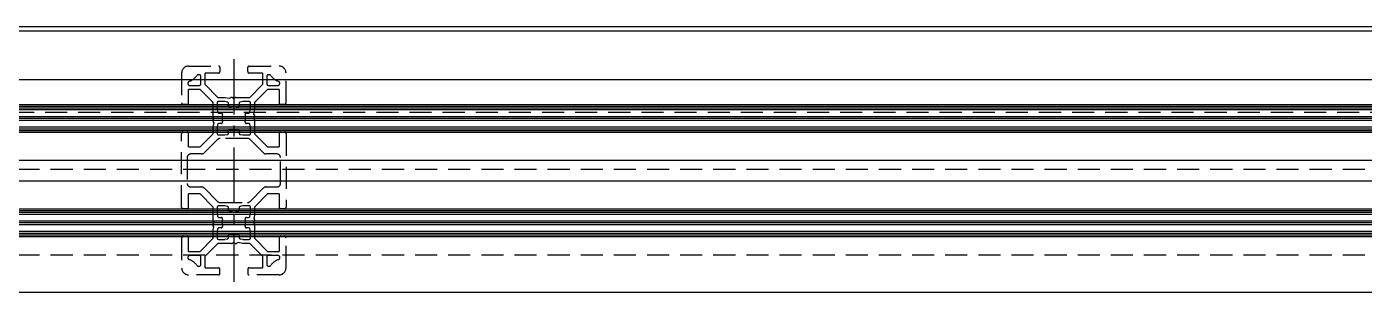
# Model space of a CAD drawing. Extents: x 0 to 4468, y -8 to 816.
# Drawn here: x 2916.8 to 3301.3, y 185 to 261.3 of the extents above; entities that cross this region are included whole.
import ezdxf

# ---------------------------------------------------------------- set-up
doc = ezdxf.new("R2010")
doc.units = 0
doc.header["$LTSCALE"] = 0.5
doc.linetypes.add('CENTER', pattern=[50.8, 31.75, -6.35, 6.35, -6.35])
doc.linetypes.add('DASHED', pattern=[19.05, 12.7, -6.35])
for name, color, linetype in [('MSM_CENTER', 1, 'CENTER'), ('MSM_CONTINUOUS', 7, 'CONTINUOUS'), ('MSM_DASHED', 4, 'DASHED')]:
    doc.layers.add(name, color=color, linetype=linetype)

msp = doc.modelspace()

# ---------------------------------------------------------------- linework, layer by layer
at = {"layer": 'MSM_CENTER'}
msp.add_line((2976.36, 252), (2976.36, 188), dxfattribs=at)
at = {"layer": 'MSM_CONTINUOUS'}
for p, q in [((3894.36, 260), (800.36, 260)), ((3852.36, 261.3), (842.36, 261.3)), ((3786.36, 246), (806.36, 246)), ((1099.36, 239), (3670.36, 239)), ((1099.36, 238.52), (3670.36, 238.52)), ((1099.36, 238), (3670.36, 238)), ((1099.36, 237.48), (3670.36, 237.48)), ((1099.36, 235.52), (3670.36, 235.52)), ((1099.36, 235), (3670.36, 235)), ((1099.36, 234.48), (3670.36, 234.48)), ((1099.36, 232.52), (3670.36, 232.52)), ((1099.36, 232), (3670.36, 232)), ((1099.36, 231.48), (3670.36, 231.48)), ((1099.36, 231), (3670.36, 231)), ((1099.36, 223), (3670.36, 223)), ((1099.36, 217), (3670.36, 217)), ((1099.36, 209), (3670.36, 209)), ((1099.36, 208.52), (3670.36, 208.52)), ((1099.36, 208), (3670.36, 208)), ((1099.36, 207.48), (3670.36, 207.48)), ((1099.36, 205.52), (3670.36, 205.52)), ((1099.36, 205), (3670.36, 205)), ((1099.36, 204.48), (3670.36, 204.48)), ((1099.36, 202.52), (3670.36, 202.52)), ((1099.36, 202), (3670.36, 202)), ((1099.36, 201.48), (3670.36, 201.48)), ((1099.36, 201), (3670.36, 201)), ((1099.36, 185), (3670.36, 185))]:
    msp.add_line(p, q, dxfattribs=at)
at = {"layer": 'MSM_DASHED'}
for p, q in [((2963.36, 250), (2971.96, 250)), ((2980.76, 250), (2989.36, 250)), ((2961.36, 248), (2961.36, 239.4)), ((2966.41, 247.5), (2966.16, 247.5)), ((2966.91, 244.95), (2966.91, 247)), ((2968.11, 244.66), (2968.11, 248)), ((2971.96, 248), (2968.11, 248)), ((2972.36, 249.6), (2972.36, 248.4)), ((2980.36, 248.4), (2980.36, 249.6)), ((2984.61, 248), (2980.76, 248)), ((2984.61, 248), (2984.61, 244.66)), ((2985.81, 247), (2985.81, 244.95)), ((2986.56, 247.5), (2986.31, 247.5)), ((2991.36, 239.4), (2991.36, 248)), ((2963.16, 245.12), (2963.16, 244.95)), ((2963.36, 239.4), (2963.36, 243.25)), ((2966.69, 243.25), (2963.36, 243.25)), ((2963.66, 244.45), (2966.41, 244.45)), ((2966.69, 243.25), (2970.36, 239.59)), ((2971.77, 241), (2968.11, 244.66)), ((2984.61, 244.66), (2980.94, 241)), ((2982.36, 239.59), (2986.02, 243.25)), ((2989.36, 243.25), (2986.02, 243.25)), ((2986.31, 244.45), (2989.06, 244.45)), ((2989.36, 243.25), (2989.36, 239.4)), ((2989.56, 244.95), (2989.56, 245.12)), ((2962.96, 239), (2961.76, 239)), ((2970.36, 239.59), (2970.36, 235.65)), ((2971.56, 239.4), (2971.56, 237.66)), ((2971.77, 241), (2973.86, 241)), ((2973.69, 239.8), (2971.96, 239.8)), ((2974.53, 239.64), (2973.77, 239.79)), ((2973.86, 241), (2975.14, 240.75)), ((2974.86, 238.64), (2974.86, 239.25)), ((2975.14, 240.75), (2975.45, 240.93)), ((2975.95, 240.93), (2976.36, 240.7)), ((2976.36, 240.7), (2976.76, 240.93)), ((2977.01, 241), (2980.94, 241)), ((2977.86, 239.25), (2977.86, 238.64)), ((2978.94, 239.79), (2978.18, 239.64)), ((2980.76, 239.8), (2979.02, 239.8)), ((2981.16, 237.66), (2981.16, 239.4)), ((2982.36, 237.5), (2982.36, 239.59)), ((2990.96, 239), (2989.76, 239)), ((3852.36, 236.7), (842.36, 236.7)), ((2970.66, 235), (2970.42, 235.4)), ((2970.42, 234.6), (2970.66, 235)), ((2971.56, 237.59), (2971.71, 236.82)), ((2972.1, 236.5), (2972.72, 236.5)), ((2979.99, 236.5), (2980.61, 236.5)), ((2981, 236.82), (2981.15, 237.59)), ((2982.29, 235.4), (2982.06, 235)), ((2982.06, 235), (2982.29, 234.6)), ((2982.11, 236.22), (2982.36, 237.5)), ((2982.29, 235.9), (2982.11, 236.22)), ((2961.76, 231), (2962.96, 231)), ((2970.61, 233.78), (2970.36, 232.5)), ((2970.36, 232.5), (2970.36, 230.41)), ((2970.61, 233.78), (2970.42, 234.1)), ((2971.71, 233.18), (2971.56, 232.41)), ((2971.56, 232.34), (2971.56, 230.6)), ((2972.72, 233.5), (2972.1, 233.5)), ((2974.86, 230.75), (2974.86, 231.36)), ((2977.86, 231.36), (2977.86, 230.75)), ((2980.61, 233.5), (2979.99, 233.5)), ((2981.15, 232.41), (2981, 233.18)), ((2981.16, 230.6), (2981.16, 232.34)), ((2982.36, 230.41), (2982.36, 234.35)), ((2989.76, 231), (2990.96, 231)), ((2961.36, 209.4), (2961.36, 230.6)), ((2963.36, 226.75), (2963.36, 230.6)), ((2970.36, 230.41), (2966.69, 226.75)), ((2971.68, 228.91), (2967.81, 225.04)), ((2971.96, 230.2), (2973.69, 230.2)), ((2980.33, 229.2), (2972.39, 229.2)), ((2973.77, 230.21), (2974.53, 230.36)), ((2978.18, 230.36), (2978.94, 230.21)), ((2979.02, 230.2), (2980.76, 230.2)), ((2984.9, 225.04), (2981.04, 228.91)), ((2986.02, 226.75), (2982.36, 230.41)), ((2989.36, 230.6), (2989.36, 226.75)), ((2991.36, 230.6), (2991.36, 209.4)), ((2962.96, 223.75), (2962.96, 216.25)), ((2963.36, 226.75), (2966.69, 226.75)), ((2967.11, 224.75), (2963.96, 224.75)), ((2988.76, 224.75), (2985.61, 224.75)), ((2986.02, 226.75), (2989.36, 226.75)), ((2989.76, 216.25), (2989.76, 223.75)), ((3682.52, 220.3), (959.37, 220.3)), ((2963.36, 209.4), (2963.36, 213.25)), ((2966.69, 213.25), (2963.36, 213.25)), ((2963.96, 215.25), (2967.11, 215.25)), ((2966.69, 213.25), (2970.36, 209.59)), ((2967.81, 214.96), (2971.68, 211.09)), ((2981.04, 211.09), (2984.9, 214.96)), ((2982.36, 209.59), (2986.02, 213.25)), ((2985.61, 215.25), (2988.76, 215.25)), ((2989.36, 213.25), (2986.02, 213.25)), ((2989.36, 213.25), (2989.36, 209.4)), ((2962.96, 209), (2961.76, 209)), ((2970.36, 209.59), (2970.36, 205.65)), ((2971.56, 209.4), (2971.56, 207.66)), ((2973.69, 209.8), (2971.96, 209.8)), ((2972.39, 210.8), (2980.33, 210.8)), ((2974.53, 209.64), (2973.77, 209.79)), ((2974.86, 208.64), (2974.86, 209.25)), ((2977.86, 209.25), (2977.86, 208.64)), ((2978.94, 209.79), (2978.18, 209.64)), ((2980.76, 209.8), (2979.02, 209.8)), ((2981.16, 207.66), (2981.16, 209.4)), ((2982.36, 207.5), (2982.36, 209.59)), ((2990.96, 209), (2989.76, 209)), ((2970.66, 205), (2970.42, 205.4)), ((2970.42, 204.6), (2970.66, 205)), ((2970.61, 203.78), (2970.42, 204.1)), ((2971.56, 207.59), (2971.71, 206.82)), ((2972.1, 206.5), (2972.72, 206.5)), ((2979.99, 206.5), (2980.61, 206.5)), ((2981, 206.82), (2981.15, 207.59)), ((2982.29, 205.4), (2982.06, 205)), ((2982.06, 205), (2982.29, 204.6)), ((2982.36, 207.5), (2982.11, 206.22)), ((2982.11, 206.22), (2982.29, 205.9)), ((2982.36, 200.41), (2982.36, 204.35)), ((2961.36, 200.6), (2961.36, 192)), ((2961.76, 201), (2962.96, 201)), ((2963.36, 196.75), (2963.36, 200.6)), ((2970.36, 200.41), (2966.69, 196.75)), ((2970.36, 202.5), (2970.61, 203.78)), ((2970.36, 202.5), (2970.36, 200.41)), ((2971.71, 203.18), (2971.56, 202.41)), ((2971.56, 202.34), (2971.56, 200.6)), ((2971.96, 200.2), (2973.69, 200.2)), ((2972.72, 203.5), (2972.1, 203.5)), ((2973.77, 200.21), (2974.53, 200.36)), ((2974.86, 200.75), (2974.86, 201.36)), ((2977.86, 201.36), (2977.86, 200.75)), ((2978.18, 200.36), (2978.94, 200.21)), ((2979.02, 200.2), (2980.76, 200.2)), ((2980.61, 203.5), (2979.99, 203.5)), ((2981.15, 202.41), (2981, 203.18)), ((2981.16, 200.6), (2981.16, 202.34)), ((2986.02, 196.75), (2982.36, 200.41)), ((2989.36, 200.6), (2989.36, 196.75)), ((2989.76, 201), (2990.96, 201)), ((2991.36, 192), (2991.36, 200.6)), ((2963.36, 196.75), (2966.69, 196.75)), ((2968.11, 195.34), (2971.77, 199)), ((2975.7, 199), (2971.77, 199)), ((2976.36, 199.3), (2975.95, 199.07)), ((2976.76, 199.07), (2976.36, 199.3)), ((2977.58, 199.25), (2977.26, 199.07)), ((2978.86, 199), (2977.58, 199.25)), ((2980.94, 199), (2978.86, 199)), ((2980.94, 199), (2984.61, 195.34)), ((2986.02, 196.75), (2989.36, 196.75)), ((3682.52, 195.7), (959.37, 195.7)), ((2963.16, 195.05), (2963.16, 194.88)), ((2966.41, 195.55), (2963.66, 195.55)), ((2966.16, 192.5), (2966.41, 192.5)), ((2966.91, 193), (2966.91, 195.05)), ((2968.11, 192), (2968.11, 195.34)), ((2984.61, 195.34), (2984.61, 192)), ((2985.81, 195.05), (2985.81, 193)), ((2989.06, 195.55), (2986.31, 195.55)), ((2986.31, 192.5), (2986.56, 192.5)), ((2989.56, 194.88), (2989.56, 195.05)), ((2971.96, 190), (2963.36, 190)), ((2968.11, 192), (2971.96, 192)), ((2972.36, 190.4), (2972.36, 191.6)), ((2980.36, 191.6), (2980.36, 190.4)), ((2980.76, 192), (2984.61, 192)), ((2989.36, 190), (2980.76, 190))]:
    msp.add_line(p, q, dxfattribs=at)
for centre, radius, start, end in [((2963.36, 248), 2, 90, 180), ((2971.96, 249.6), 0.4, 0, 90), ((2980.76, 249.6), 0.4, 90, 180), ((2989.36, 248), 2, 0, 90), ((2961.86, 250.1), 4.8, 289.8539, 324.2037), ((2966.16, 247), 0.5, 90, 144.2037), ((2966.41, 247), 0.5, 0, 90), ((2971.96, 248.4), 0.4, 270, 0), ((2980.76, 248.4), 0.4, 180, 270), ((2986.31, 247), 0.5, 90, 180), ((2986.56, 247), 0.5, 35.7963, 90), ((2990.86, 250.1), 4.8, 215.7963, 250.1461), ((2963.66, 245.12), 0.5, 109.8539, 180), ((2963.66, 244.95), 0.5, 180, 270), ((2966.41, 244.95), 0.5, 270, 0), ((2986.31, 244.95), 0.5, 180, 270), ((2989.06, 244.95), 0.5, 270, 0), ((2989.06, 245.12), 0.5, 0, 70.1461), ((2961.76, 239.4), 0.4, 180, 270), ((2962.96, 239.4), 0.4, 270, 0), ((2971.96, 239.4), 0.4, 90, 180), ((2973.69, 239.4), 0.4, 79, 90), ((2974.46, 239.25), 0.4, 0, 79), ((2975.26, 238.64), 0.4, 180, 286.8264), ((2976.36, 235), 3.4, 73.1736, 106.8264), ((2975.7, 240.5), 0.5, 60, 120), ((2977.01, 240.5), 0.5, 90, 120), ((2977.46, 238.64), 0.4, 253.1735, 0), ((2978.26, 239.25), 0.4, 101, 180), ((2979.02, 239.4), 0.4, 90, 101), ((2980.76, 239.4), 0.4, 0, 90), ((2989.76, 239.4), 0.4, 180, 270), ((2990.96, 239.4), 0.4, 270, 0), ((2970.86, 235.65), 0.5, 180, 210), ((2970.86, 234.35), 0.5, 150, 210), ((2971.96, 237.66), 0.4, 180, 191), ((2972.1, 236.9), 0.4, 191, 270), ((2972.72, 236.1), 0.4, 343.1735, 90), ((2976.36, 235), 3.4, 163.1736, 196.8264), ((2979.99, 236.1), 0.4, 90, 196.8264), ((2976.36, 235), 3.4, 343.1736, 16.8264), ((2980.61, 236.9), 0.4, 270, 349), ((2980.76, 237.66), 0.4, 349, 0), ((2981.86, 235.65), 0.5, 330, 30), ((2981.86, 234.35), 0.5, 0, 30), ((2961.76, 230.6), 0.4, 90, 180), ((2962.96, 230.6), 0.4, 0, 90), ((2971.96, 232.34), 0.4, 169, 180), ((2972.1, 233.1), 0.4, 90, 169), ((2972.72, 233.9), 0.4, 270, 16.8264), ((2974.46, 230.75), 0.4, 281, 0), ((2975.26, 231.36), 0.4, 73.1736, 180), ((2976.36, 235), 3.4, 253.1736, 286.8264), ((2977.46, 231.36), 0.4, 0, 106.8264), ((2978.26, 230.75), 0.4, 180, 259), ((2979.99, 233.9), 0.4, 163.1736, 270), ((2980.61, 233.1), 0.4, 11, 90), ((2980.76, 232.34), 0.4, 0, 11), ((2989.76, 230.6), 0.4, 90, 180), ((2990.96, 230.6), 0.4, 0, 90), ((2971.96, 230.6), 0.4, 180, 270), ((2972.39, 228.2), 1, 90, 135), ((2973.69, 230.6), 0.4, 270, 281), ((2979.02, 230.6), 0.4, 259, 270), ((2980.33, 228.2), 1, 45, 90), ((2980.76, 230.6), 0.4, 270, 0), ((2963.96, 223.75), 1, 90, 180), ((2967.11, 225.75), 1, 270, 315), ((2985.61, 225.75), 1, 225, 270), ((2988.76, 223.75), 1, 0, 90), ((2963.96, 216.25), 1, 180, 270), ((2988.76, 216.25), 1, 270, 0), ((2967.11, 214.25), 1, 45, 90), ((2985.61, 214.25), 1, 90, 135), ((2961.76, 209.4), 0.4, 180, 270), ((2962.96, 209.4), 0.4, 270, 0), ((2971.96, 209.4), 0.4, 90, 180), ((2971.96, 207.66), 0.4, 180, 191), ((2972.39, 211.8), 1, 225, 270), ((2973.69, 209.4), 0.4, 79, 90), ((2974.46, 209.25), 0.4, 0, 79), ((2975.26, 208.64), 0.4, 180, 286.8264), ((2976.36, 205), 3.4, 73.1736, 106.8264), ((2977.46, 208.64), 0.4, 253.1736, 0), ((2978.26, 209.25), 0.4, 101, 180), ((2979.02, 209.4), 0.4, 90, 101), ((2980.33, 211.8), 1, 270, 315), ((2980.76, 209.4), 0.4, 0, 90), ((2980.76, 207.66), 0.4, 349, 0), ((2989.76, 209.4), 0.4, 180, 270), ((2990.96, 209.4), 0.4, 270, 0), ((2970.86, 205.65), 0.5, 180, 210), ((2970.86, 204.35), 0.5, 150, 210), ((2972.1, 206.9), 0.4, 191, 270), ((2972.72, 206.1), 0.4, 343.1736, 90), ((2972.72, 203.9), 0.4, 270, 16.8264), ((2976.36, 205), 3.4, 163.1736, 196.8264), ((2979.99, 206.1), 0.4, 90, 196.8264), ((2979.99, 203.9), 0.4, 163.1736, 270), ((2976.36, 205), 3.4, 343.1736, 16.8264), ((2980.61, 206.9), 0.4, 270, 349), ((2981.86, 205.65), 0.5, 330, 30), ((2981.86, 204.35), 0.5, 0, 30.0001), ((2961.76, 200.6), 0.4, 90.0044, 180), ((2962.96, 200.6), 0.4, 0, 90), ((2971.96, 202.34), 0.4, 169, 180), ((2971.96, 200.6), 0.4, 180, 270), ((2972.1, 203.1), 0.4, 90, 169), ((2973.69, 200.6), 0.4, 270, 281), ((2974.46, 200.75), 0.4, 281, 0), ((2975.26, 201.36), 0.4, 73.1736, 180), ((2976.36, 205), 3.4, 253.1736, 286.8264), ((2977.46, 201.36), 0.4, 0, 106.8264), ((2978.26, 200.75), 0.4, 180, 259), ((2979.02, 200.6), 0.4, 259, 270), ((2980.61, 203.1), 0.4, 11, 90), ((2980.76, 200.6), 0.4, 270, 0), ((2980.76, 202.34), 0.4, 0, 11), ((2989.76, 200.6), 0.4, 90.0044, 180), ((2990.96, 200.6), 0.4, 0, 90), ((2975.7, 199.5), 0.5, 270, 300), ((2977.01, 199.5), 0.5, 240, 300), ((2963.66, 195.05), 0.5, 90, 180), ((2963.66, 194.88), 0.5, 180, 250.1461), ((2961.86, 189.9), 4.8, 35.7963, 70.1461), ((2966.16, 193), 0.5, 215.7963, 270), ((2966.41, 195.05), 0.5, 0, 90), ((2966.41, 193), 0.5, 270, 0), ((2986.31, 195.05), 0.5, 90, 180), ((2986.31, 193), 0.5, 180, 270), ((2986.56, 193), 0.5, 270, 324.2037), ((2990.86, 189.9), 4.8, 109.8539, 144.2037), ((2989.06, 195.05), 0.5, 0, 90), ((2989.06, 194.88), 0.5, 289.8539, 0), ((2963.36, 192), 2, 180, 270), ((2971.96, 191.6), 0.4, 0, 90), ((2971.96, 190.4), 0.4, 270, 0), ((2980.76, 191.6), 0.4, 90, 180), ((2980.76, 190.4), 0.4, 180, 270), ((2989.36, 192), 2, 270, 0)]:
    msp.add_arc(centre, radius, start, end, dxfattribs=at)

doc.saveas('drawing.dxf')
